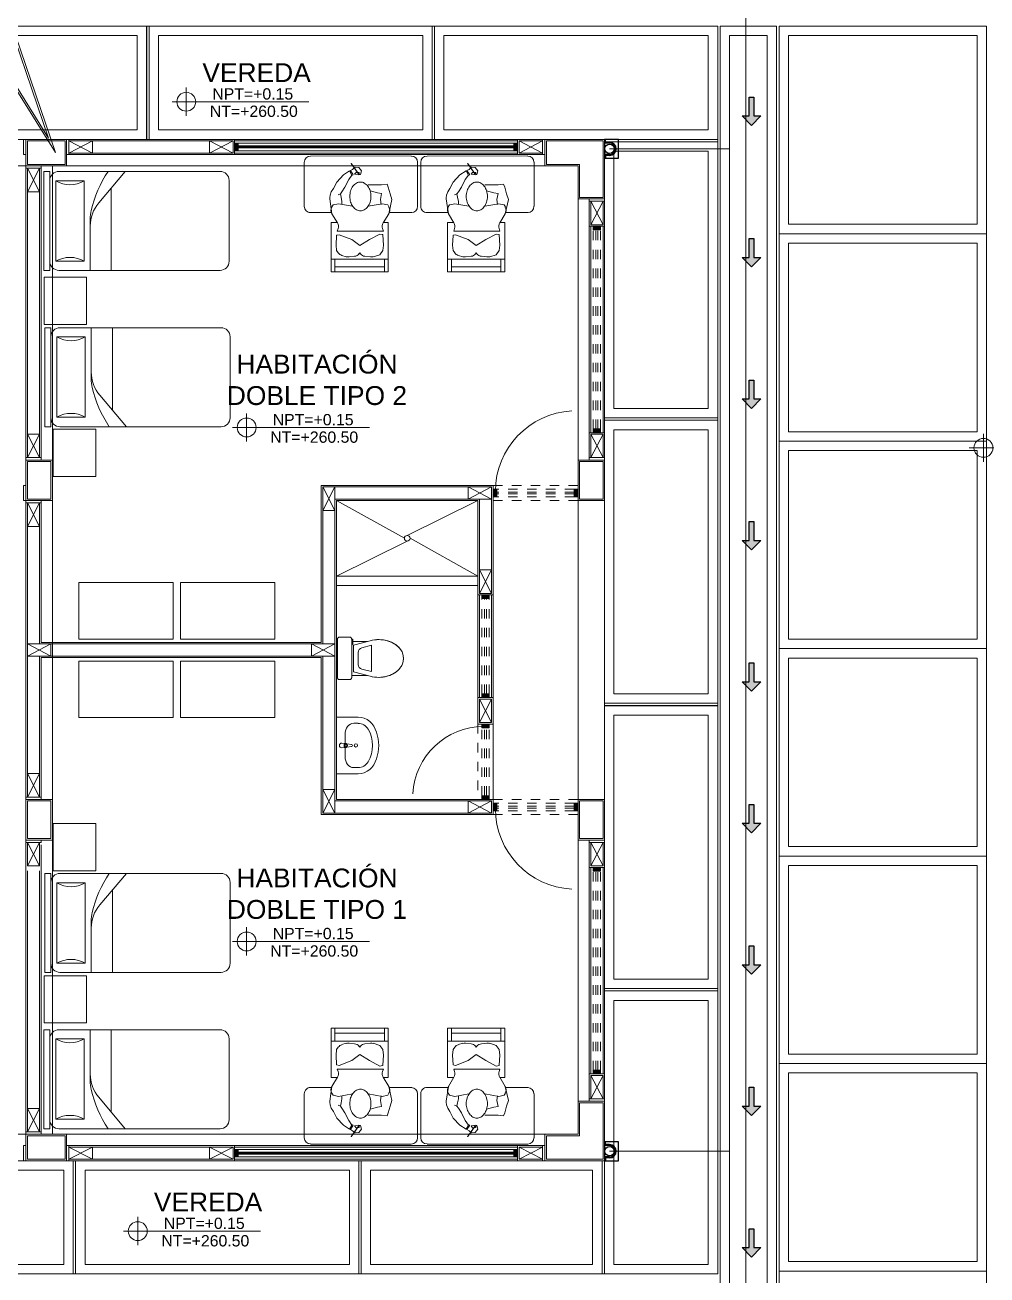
# Model space of a CAD drawing. Header units: metres. Extents: x 349075 to 349285, y 9281902 to 9282050.
# Drawn here: x 349133.65 to 349143.84, y 9282015.78 to 9282029.04 of the extents above; entities that cross this region are included whole.
import ezdxf

# ---------------------------------------------------------------- set-up
doc = ezdxf.new("R2010")
doc.units = ezdxf.units.M
doc.header["$LTSCALE"] = 0.25
doc.linetypes.add('01 nivel$0$HIDDEN2', pattern=[0.1875, 0.125, -0.0625])
doc.linetypes.add('DASHED2', pattern=[0.762, 0.635, -0.127])
for name, color, linetype, lineweight in [('.', 7, 'Continuous', 0), ('0_ CUNETAS', 151, 'Continuous', 5), ('0_VANOS', 30, 'Continuous', 9), ('ARQ-FONDO', 253, 'CONTINUOUS', 9), ('CUNETAS-RED', 5, 'CONTINUOUS', 18)]:
    doc.layers.add(name, color=color, linetype=linetype, lineweight=lineweight)
doc.styles.add('Arial_1', font='arial.ttf', dxfattribs={"height": 0.15})

# ---------------------------------------------------------------- blocks, each defined once
blk = doc.blocks.new('dsfd')
at = {"layer": 'ARQ-FONDO'}
for p, q in [((333298.399, 9094259.416), (333296.766, 9094259.416)), ((333300.842, 9094259.416), (333299.554, 9094259.416)), ((333296.511, 9094259.161), (333296.511, 9094258.428)), ((333301.097, 9094258.428), (333301.097, 9094259.161)), ((333296.766, 9094258.224), (333300.842, 9094258.224)), ((333296.766, 9094258.173), (333300.842, 9094258.173))]:
    blk.add_line(p, q, dxfattribs=at)
for points in [[(333299.554, 9094259.416), (333300.941, 9094263.493), (333298.399, 9094259.416)], [(333300.842, 9094259.365), (333299.478, 9094259.365), (333300.764, 9094263.123), (333298.432, 9094259.365), (333296.766, 9094259.365)]]:
    blk.add_lwpolyline(points, dxfattribs=at)
for points in [[(333296.766, 9094259.365, 0.414214), (333296.562, 9094259.161), (333296.562, 9094258.428, 0.414214), (333296.766, 9094258.224)], [(333300.842, 9094258.224, 0.414214), (333301.046, 9094258.428), (333301.046, 9094259.161, 0.414214), (333300.842, 9094259.365)]]:
    blk.add_lwpolyline(points, format="xyb", dxfattribs=at)
for centre, start, end in [((333296.766, 9094259.161), 90, 180), ((333300.842, 9094259.161), 0, 90), ((333296.766, 9094258.428), 180, 270), ((333300.842, 9094258.428), 270, 0)]:
    blk.add_arc(centre, 0.255, start, end, dxfattribs=at)
blk = doc.blocks.new('*U3845')
at = {"layer": '.', "lineweight": 30}
h = blk.add_hatch(color=1, dxfattribs=at)
h.dxf.hatch_style = 1
h.paths.add_polyline_path([(-0.025, -0.05), (-0.1, -0.05), (0, -0.15), (0.1, -0.05), (0.025, -0.05), (0.025, 0.15), (-0.025, 0.15)])
at = {"layer": '0_ CUNETAS', "color": 1, "lineweight": 30}
blk.add_lwpolyline([(-0.1, -0.05), (-0.025, -0.05), (-0.025, 0.15), (0.025, 0.15), (0.025, -0.05), (0.1, -0.05), (0, -0.15)], close=True, dxfattribs=at)
blk = doc.blocks.new('*U3823')
at = {"layer": '0_ CUNETAS', "color": 0, "linetype": 'ByBlock', "lineweight": -2, "transparency": 16777216}
for p in [(0, 39), (0, 37.5), (0, 36), (0, 34.5), (0, 33), (0, 31.5), (0, 30), (0, 28.5), (0, 27)]:
    blk.add_blockref('*U3845', p, dxfattribs=at)
blk = doc.blocks.new('red drenaje')
at = {"layer": 'CUNETAS-RED', "lineweight": 0}
for p, q in [((-10.025, 111.023), (-10.025, 73.493)), ((-10.025, 111.023), (-9.425, 111.023)), ((-9.425, 111.023), (-9.425, 73.493)), ((-9.925, 110.923), (-9.925, 73.493)), ((-9.925, 110.923), (-9.525, 110.923)), ((-9.525, 110.923), (-9.525, 73.493))]:
    blk.add_line(p, q, dxfattribs=at)
at = {"layer": 'CUNETAS-RED'}
blk.add_line((-9.425, 111.023), (-9.425, 73.893), dxfattribs=at)
at = {"layer": 'CUNETAS-RED', "lineweight": 0, "elevation": 0}
blk.add_lwpolyline([(-9.925, 110.923), (-9.525, 110.923), (-9.525, 73.493), (-9.925, 73.493), (-9.925, 110.923)], dxfattribs=at)
at = {"layer": 'CUNETAS-RED', "lineweight": 0}
blk.add_blockref('*U3823', (-9.692, 71.121, -20.549), dxfattribs=at)
blk = doc.blocks.new('C-4-flat-1-flat-1')
at = {"layer": 'ARQ-FONDO', "lineweight": 0}
for p, q in [((-0.436, -0.063), (-0.436, -0.473)), ((-0.306, -0.043), (-0.416, -0.043)), ((-0.286, -0.088), (-0.286, -0.063)), ((-0.122, -0.088), (-0.286, -0.088)), ((-0.266, -0.127), (-0.09, -0.079)), ((-0.266, -0.268), (-0.266, -0.127)), ((-0.179, -0.155), (-0.077, -0.128)), ((-0.09, -0.079), (-0.122, -0.088)), ((-0.077, -0.408), (-0.077, -0.128)), ((-0.216, -0.268), (-0.216, -0.203)), ((-0.266, -0.268), (-0.266, -0.409)), ((-0.216, -0.268), (-0.216, -0.333)), ((-0.179, -0.381), (-0.077, -0.408)), ((-0.416, -0.493), (-0.306, -0.493)), ((-0.275, -0.418), (-0.286, -0.413)), ((-0.274, -0.454), (-0.286, -0.454)), ((-0.286, -0.473), (-0.274, -0.473)), ((-0.286, -0.473), (-0.274, -0.473)), ((-0.275, -0.454), (-0.275, -0.418)), ((-0.275, -0.448), (-0.122, -0.448)), ((-0.275, -0.448), (-0.122, -0.448)), ((-0.275, -0.454), (-0.275, -0.448)), ((-0.274, -0.454), (-0.275, -0.454)), ((-0.274, -0.473), (-0.274, -0.454)), ((-0.274, -0.473), (-0.274, -0.454)), ((-0.266, -0.409), (-0.09, -0.456)), ((-0.122, -0.448), (-0.09, -0.456))]:
    blk.add_line(p, q, dxfattribs=at)
at = {"layer": 'ARQ-FONDO', "lineweight": 0, "flags": 128}
blk.add_lwpolyline([(-0.416, -0.043), (-0.306, -0.043, -0.016084), (-0.305, -0.043, -0.098696), (-0.298, -0.045, -0.082497), (-0.292, -0.049, -0.052188), (-0.29, -0.052, -0.043988), (-0.288, -0.055, -0.036572), (-0.287, -0.058, -0.034751), (-0.287, -0.061, -0.021821), (-0.286, -0.062, -0.006718), (-0.286, -0.063), (-0.286, -0.473, -0.016083), (-0.286, -0.474, -0.022806), (-0.287, -0.476, -0.021818), (-0.287, -0.478, -0.034754), (-0.288, -0.48, -0.036572), (-0.289, -0.483, -0.043988), (-0.291, -0.486, -0.052186), (-0.294, -0.489, -0.082496), (-0.3, -0.492, -0.082484), (-0.306, -0.493), (-0.416, -0.493, -0.016082), (-0.418, -0.493, -0.098699), (-0.425, -0.491, -0.082496), (-0.43, -0.487, -0.052185), (-0.433, -0.484, -0.043989), (-0.435, -0.481, -0.036572), (-0.436, -0.478, -0.034752), (-0.436, -0.475, -0.021821), (-0.436, -0.473, -0.006719), (-0.436, -0.473), (-0.436, -0.063, -0.016085), (-0.436, -0.062, -0.022804), (-0.436, -0.06, -0.021821), (-0.436, -0.058, -0.034752), (-0.435, -0.056, -0.036572), (-0.434, -0.053, -0.043989), (-0.432, -0.05, -0.052185), (-0.429, -0.047, -0.082499), (-0.423, -0.044, -0.082481), (-0.416, -0.043)], format="xyb", dxfattribs=at)
at = {"layer": 'ARQ-FONDO', "lineweight": 0}
for points in [[(-0.09, -0.456, 0.138325), (0.098, -0.453, 0.067431), (0.17, -0.421, 0.079159), (0.224, -0.373, 0.080244), (0.253, -0.323, 0.196401), (0.251, -0.207, 0.091852), (0.214, -0.151, 0.06635), (0.164, -0.111, 0.067294), (0.091, -0.08, 0.132913), (-0.09, -0.079)], [(-0.09, -0.079, -0.138325), (0.098, -0.082, -0.067431), (0.17, -0.115, -0.079159), (0.224, -0.163, -0.080244), (0.253, -0.212, -0.196401), (0.251, -0.328, -0.091852), (0.214, -0.385, -0.06635), (0.164, -0.424, -0.067294), (0.091, -0.455, -0.132913), (-0.09, -0.456)]]:
    blk.add_lwpolyline(points, format="xyb", dxfattribs=at)
for centre, major_axis, start_param, end_param in [((-0.416, -0.063), (0.02, -0.0013), 1.635126, 3.205922), ((-0.306, -0.063), (0.02, -0.0013), 0.06433, 1.635126), ((-0.166, -0.203), (0.0499, -0.0032), 1.896446, 3.205922), ((-0.166, -0.332), (0.0499, -0.0032), -3.077263, -1.767787), ((-0.416, -0.473), (0.02, -0.0013), -3.077263, -1.506467), ((-0.306, -0.473), (0.02, -0.0013), -1.506467, 0.06433)]:
    blk.add_ellipse(centre, major_axis=major_axis, ratio=1, start_param=start_param, end_param=end_param, dxfattribs=at)
blk = doc.blocks.new('Lavabo 22')
at = {"layer": 'ARQ-FONDO', "linetype": 'Continuous'}
for p, q in [((-0.3, 0), (-0.3, -0.229)), ((0.3, 0), (-0.3, 0)), ((0.3, -0.229), (0.3, 0)), ((0.119, -0.092), (-0.119, -0.092)), ((-0.025, -0.057), (-0.021, -0.099)), ((-0.018, -0.109), (-0.011, -0.162)), ((-0.014, -0.097), (-0.014, -0.082)), ((-0.014, -0.082), (0.014, -0.082)), ((0.011, -0.162), (0.018, -0.109)), ((0.014, -0.082), (0.014, -0.097)), ((0.021, -0.099), (0.025, -0.057)), ((-0.3, -0.229), (-0.297, -0.263)), ((-0.297, -0.263), (-0.289, -0.295)), ((-0.235, -0.183), (-0.235, -0.229)), ((0.235, -0.183), (0.235, -0.229)), ((0.289, -0.295), (0.297, -0.263)), ((0.297, -0.263), (0.3, -0.229)), ((-0.289, -0.295), (-0.274, -0.326)), ((-0.274, -0.326), (-0.256, -0.353)), ((-0.256, -0.353), (-0.232, -0.377)), ((-0.232, -0.377), (-0.205, -0.396)), ((-0.205, -0.396), (-0.14, -0.426)), ((0.14, -0.426), (0.205, -0.396)), ((0.205, -0.396), (0.232, -0.377)), ((0.232, -0.377), (0.256, -0.353)), ((0.256, -0.353), (0.274, -0.326)), ((0.274, -0.326), (0.289, -0.295)), ((-0.14, -0.426), (-0.071, -0.444)), ((-0.071, -0.444), (0, -0.45)), ((0, -0.45), (0.071, -0.444)), ((0.071, -0.444), (0.14, -0.426))]:
    blk.add_line(p, q, dxfattribs=at)
blk.add_circle((0, -0.207), 0.0175, dxfattribs=at)
for centre, radius, start, end in [((0, -0.057), 0.025, 0, 180), ((0, -0.097), 0.0211, 185.1696, 212.771), ((0, -0.097), 0.0211, 212.771, 327.229), ((0, -0.097), 0.0136, 180, 0), ((0, -0.097), 0.0211, 327.229, 354.8304), ((0, -0.16), 0.0112, 187.1389, 352.8611)]:
    blk.add_arc(centre, radius, start, end, dxfattribs=at)
for centre, major_axis, ratio, start_param, end_param in [((-0.119, -0.183), (0.116, 0), 0.783646, 1.570796, 3.141593), ((0.119, -0.183), (0.116, 0), 0.783646, 0, 1.570796), ((-0.119, -0.229), (0, 0.121), 0.956522, 1.570796, 2.644618), ((0.119, -0.229), (0, 0.121), 0.956522, 3.638567, 4.712389), ((0, 0), (0, 0.382), 0.956522, 2.644618, 3.638567)]:
    blk.add_ellipse(centre, major_axis=major_axis, ratio=ratio, start_param=start_param, end_param=end_param, dxfattribs=at)
blk = doc.blocks.new('COLUMNAS BLO DOR 01')
at = {"layer": 'ARQ-FONDO'}
for points, elevation in [([(-5.7, 0), (-6.13, 0), (-6.13, -0.28), (-5.7, -0.28)], -1410.933), ([(-5.715, -0.015), (-6.115, -0.015), (-6.115, -0.265), (-5.715, -0.265)], -1410.933), ([(0, -3.83), (0, -3.4), (-0.28, -3.4), (-0.28, -3.83)], 0), ([(-0.015, -3.815), (-0.015, -3.415), (-0.265, -3.415), (-0.265, -3.815)], 0), ([(0, -7.43), (0, -7), (-0.28, -7), (-0.28, -7.43)], 0), ([(-0.015, -7.415), (-0.015, -7.015), (-0.265, -7.015), (-0.265, -7.415)], 0), ([(-0.63, -10.83), (0, -10.83), (0, -10.2), (-0.28, -10.2), (-0.28, -10.55), (-0.63, -10.55)], 0), ([(-0.615, -10.815), (-0.015, -10.815), (-0.015, -10.215), (-0.265, -10.215), (-0.265, -10.565), (-0.615, -10.565)], 0), ([(-5.7, -10.55), (-6.13, -10.55), (-6.13, -10.83), (-5.7, -10.83)], 0), ([(-5.715, -10.565), (-6.115, -10.565), (-6.115, -10.815), (-5.715, -10.815)], 0)]:
    blk.add_lwpolyline(points, close=True, dxfattribs=dict(at, elevation=elevation))
for points in [[(0, -0.63), (0, 0), (-0.63, 0), (-0.63, -0.28), (-0.28, -0.28), (-0.28, -0.63)], [(-0.015, -0.615), (-0.015, -0.015), (-0.615, -0.015), (-0.615, -0.265), (-0.265, -0.265), (-0.265, -0.615)], [(-5.85, -3.83), (-5.85, -3.4), (-6.13, -3.4), (-6.13, -3.83)], [(-5.865, -3.815), (-5.865, -3.415), (-6.115, -3.415), (-6.115, -3.815)], [(-5.85, -7.43), (-5.85, -7), (-6.13, -7), (-6.13, -7.43)], [(-5.865, -7.415), (-5.865, -7.015), (-6.115, -7.015), (-6.115, -7.415)]]:
    blk.add_lwpolyline(points, close=True, dxfattribs=at)
blk = doc.blocks.new('*U998')
at = {"linetype": 'Continuous', "true_color": 0xbebebe}
for points in [[(3032.131, 1351.189), (3032.131, 1351.269), (3032.171, 1351.269), (3032.171, 1351.189)], [(3034.281, 1351.189), (3034.281, 1351.269), (3034.321, 1351.269), (3034.321, 1351.189)]]:
    blk.add_hatch(color=9, dxfattribs=at).paths.add_polyline_path(points)
at = {"layer": '0_VANOS', "linetype": 'Continuous'}
for p, q in [((3032.131, 1351.269), (3032.171, 1351.269)), ((3032.131, 1351.269), (3032.131, 1351.189)), ((3032.171, 1351.269), (3032.171, 1351.189)), ((3034.281, 1351.189), (3034.281, 1351.269)), ((3034.281, 1351.269), (3034.321, 1351.269)), ((3034.321, 1351.269), (3034.321, 1351.189)), ((3032.171, 1351.189), (3032.131, 1351.189)), ((3034.321, 1351.189), (3034.281, 1351.189))]:
    blk.add_line(p, q, dxfattribs=at)
at = {"layer": '0_VANOS', "linetype": '01 nivel$0$HIDDEN2', "ltscale": 0.5}
for p, q in [((3032.171, 1351.269), (3034.281, 1351.269)), ((3032.171, 1351.239), (3034.281, 1351.239)), ((3032.171, 1351.219), (3034.281, 1351.219)), ((3032.171, 1351.189), (3034.281, 1351.189))]:
    blk.add_line(p, q, dxfattribs=at)
at = {"layer": '0_VANOS', "linetype": '01 nivel$0$HIDDEN2'}
blk.add_line((3034.281, 1351.269), (3034.321, 1351.269), dxfattribs=at)
blk = doc.blocks.new('*U1001')
at = {"linetype": 'Continuous', "lineweight": 0, "true_color": 0xbebebe}
for points in [[(3037.252, 1360.543), (3037.212, 1360.543), (3037.212, 1360.463), (3037.252, 1360.463)], [(3040.212, 1360.543), (3040.172, 1360.543), (3040.172, 1360.463), (3040.212, 1360.463)]]:
    blk.add_hatch(color=9, dxfattribs=at).paths.add_polyline_path(points)
at = {"layer": '0_VANOS', "linetype": 'Continuous'}
for p, q in [((3037.252, 1360.513), (3040.172, 1360.513)), ((3037.252, 1360.503), (3040.172, 1360.503)), ((3037.252, 1360.493), (3040.172, 1360.493))]:
    blk.add_line(p, q, dxfattribs=at)
for points in [[(3037.212, 1360.543), (3037.212, 1360.463), (3037.252, 1360.463), (3037.252, 1360.543)], [(3037.252, 1360.543), (3040.172, 1360.543), (3040.172, 1360.463), (3037.252, 1360.463)], [(3040.172, 1360.543), (3040.172, 1360.463), (3040.212, 1360.463), (3040.212, 1360.543)]]:
    blk.add_lwpolyline(points, close=True, dxfattribs=at)
blk = doc.blocks.new('*U997')
at = {"linetype": 'Continuous', "true_color": 0xbebebe}
for points in [[(3032.131, 1351.189), (3032.131, 1351.269), (3032.171, 1351.269), (3032.171, 1351.189)], [(3033.181, 1351.189), (3033.181, 1351.269), (3033.221, 1351.269), (3033.221, 1351.189)]]:
    blk.add_hatch(color=9, dxfattribs=at).paths.add_polyline_path(points)
at = {"layer": '0_VANOS', "linetype": 'Continuous'}
for p, q in [((3032.131, 1351.269), (3032.171, 1351.269)), ((3032.131, 1351.269), (3032.131, 1351.189)), ((3032.171, 1351.269), (3032.171, 1351.189)), ((3033.181, 1351.189), (3033.181, 1351.269)), ((3033.181, 1351.269), (3033.221, 1351.269)), ((3033.221, 1351.269), (3033.221, 1351.189)), ((3032.171, 1351.189), (3032.131, 1351.189)), ((3033.221, 1351.189), (3033.181, 1351.189))]:
    blk.add_line(p, q, dxfattribs=at)
at = {"layer": '0_VANOS', "linetype": '01 nivel$0$HIDDEN2', "ltscale": 0.5}
for p, q in [((3032.171, 1351.269), (3033.181, 1351.269)), ((3032.171, 1351.239), (3033.181, 1351.239)), ((3032.171, 1351.219), (3033.181, 1351.219)), ((3032.171, 1351.189), (3033.181, 1351.189))]:
    blk.add_line(p, q, dxfattribs=at)
at = {"layer": '0_VANOS', "linetype": '01 nivel$0$HIDDEN2'}
blk.add_line((3033.181, 1351.269), (3033.221, 1351.269), dxfattribs=at)
blk = doc.blocks.new('montante')
at = {"layer": 'ARQ-FONDO', "lineweight": 30}
for p, q in [((0, 0.07), (0.045, 0.07)), ((0, 0.06), (0.055, 0.06)), ((0.045, 0.07), (0.045, 0.095)), ((0, -0.06), (0.055, -0.06)), ((0, -0.07), (0.045, -0.07)), ((0.045, -0.07), (0.045, -0.095))]:
    blk.add_line(p, q, dxfattribs=at)
blk.add_lwpolyline([(-0.095, 0.1), (-0.095, -0.1), (0.055, -0.1), (0.055, 0.1)], close=True, dxfattribs=at)
blk.add_circle((0, 0), 0.05, dxfattribs=at)
for centre, radius, start, end in [((0, 0), 0.07, 90, 270), ((0, 0), 0.06, 90, 270), ((0.05, 0.095), 0.005, 0, 180), ((0.05, -0.095), 0.005, 180, 0)]:
    blk.add_arc(centre, radius, start, end, dxfattribs=at)
blk = doc.blocks.new('CAMA DE PLAZA Y MEDIA')
at = {"layer": 'ARQ-FONDO', "linetype": 'ByBlock', "lineweight": 0}
for p, q in [((-2.464, -0.474), (-2.464, 0.576)), ((-2.4, 0.576), (-2.464, 0.576)), ((-2.4, -0.474), (-2.4, 0.576)), ((-2.304, 0.576), (-0.596, 0.576)), ((-1.972, 0.576), (-1.972, 0.031)), ((-1.748, 0.576), (-1.748, -0.298)), ((-2.036, 0.48), (-2.336, 0.48)), ((-2.336, -0.374), (-2.336, 0.48)), ((-2.036, -0.374), (-2.036, 0.48)), ((-0.5, 0.48), (-0.5, -0.378)), ((-1.6, -0.474), (-1.882, -0.14)), ((-2.336, -0.374), (-2.036, -0.374)), ((-2.4, -0.474), (-2.464, -0.474)), ((-0.596, -0.474), (-2.304, -0.474))]:
    blk.add_line(p, q, dxfattribs=at)
for centre, radius, start, end in [((-2.304, 0.48), 0.096, 90, 180), ((-0.596, 0.48), 0.096, 0, 90), ((-2.186, 0.73), 0.292, 239.0362, 300.9638), ((-1.588, 0.107), 0.384, 180, 220.1059), ((-1.588, 0.031), 0.384, 180, 193.3928), ((-0.695, 0.244), 1.302, 193.3928, 213.4501), ((-2.304, -0.378), 0.096, 180, 270), ((-2.186, -0.624), 0.292, 59.0362, 120.9638), ((-0.596, -0.378), 0.096, 270, 0)]:
    blk.add_arc(centre, radius, start, end, dxfattribs=at)
blk = doc.blocks.new('escritorio dormitorios')
at = {"layer": 'ARQ-FONDO', "linetype": 'ByBlock', "lineweight": 0}
for p, q in [((-0.672, 0.428, -11.931), (0.395, 0.429, -80.123)), ((-0.738, -0.105, -80.123), (-0.738, 0.361, -80.123)), ((0.462, 0.362, -148.314), (0.462, -0.104, -148.314)), ((0.401, -0.17, -167.513), (0.163, -0.17, -167.513))]:
    blk.add_line(p, q, dxfattribs=at)
at = {"layer": 'ARQ-FONDO', "lineweight": 0}
for p, q in [((-0.323, 0.229), (-0.258, 0.272)), ((-0.258, 0.272), (-0.234, 0.227)), ((-0.254, 0.263), (-0.249, 0.275)), ((-0.249, 0.275), (-0.219, 0.229)), ((-0.43, 0.084), (-0.395, 0.153)), ((-0.395, 0.153), (-0.323, 0.229)), ((-0.267, 0.178), (-0.307, 0.097)), ((-0.234, 0.227), (-0.267, 0.178)), ((-0.219, 0.229), (-0.236, 0.221)), ((-0.356, 0.026), (-0.381, 0.016)), ((-0.34, 0.048), (-0.356, 0.026)), ((-0.307, 0.097), (-0.34, 0.048)), ((-0.445, -0.183), (-0.469, -0.027)), ((-0.447, -0.112), (-0.434, -0.09)), ((-0.434, -0.09), (-0.376, -0.077)), ((-0.376, -0.077), (-0.228, -0.103)), ((0.088, -0.077), (-0.061, -0.103)), ((0.146, -0.09), (0.088, -0.077)), ((0.158, -0.112), (0.146, -0.09)), ((-0.387, -0.281), (-0.445, -0.183)), ((0.098, -0.281), (0.157, -0.183)), ((-0.454, -0.277), (-0.454, -0.799)), ((-0.389, -0.277), (-0.454, -0.277)), ((-0.389, -0.367), (-0.38, -0.34)), ((0.101, -0.367), (-0.389, -0.367)), ((-0.389, -0.367), (0.101, -0.367)), ((0.101, -0.367), (0.092, -0.34)), ((0.152, -0.277), (0.101, -0.277)), ((0.152, -0.799), (0.152, -0.277)), ((-0.396, -0.413), (-0.402, -0.515)), ((-0.402, -0.515), (-0.396, -0.573)), ((-0.394, -0.411), (-0.37, -0.406)), ((-0.37, -0.406), (-0.235, -0.457)), ((-0.235, -0.457), (-0.151, -0.522)), ((-0.151, -0.522), (-0.048, -0.457)), ((-0.048, -0.457), (0.062, -0.399)), ((0.062, -0.399), (0.092, -0.405)), ((0.094, -0.408), (0.101, -0.515)), ((0.101, -0.515), (0.094, -0.573)), ((-0.396, -0.573), (-0.378, -0.599)), ((-0.34, -0.626), (-0.294, -0.64)), ((-0.265, -0.642), (-0.205, -0.635)), ((-0.159, -0.609), (-0.151, -0.599)), ((-0.143, -0.609), (-0.151, -0.599)), ((-0.037, -0.642), (-0.096, -0.635)), ((0.062, -0.618), (-0.007, -0.64)), ((0.094, -0.573), (0.062, -0.618)), ((-0.454, -0.664), (0.152, -0.664)), ((-0.414, -0.664), (-0.414, -0.799)), ((-0.414, -0.747), (0.111, -0.747)), ((0.111, -0.664), (0.111, -0.799)), ((-0.454, -0.799), (0.152, -0.799))]:
    blk.add_line(p, q, dxfattribs=at)
at = {"layer": 'ARQ-FONDO', "lineweight": 0, "const_width": 0.014}
blk.add_lwpolyline([(-0.157, 0.23), (-0.243, 0.352)], dxfattribs=at)
at = {"layer": 'ARQ-FONDO', "lineweight": 0}
for points in [[(-0.249, 0.275), (-0.227, 0.287), (-0.201, 0.31), (-0.16, 0.306), (-0.133, 0.27), (-0.143, 0.233), (-0.156, 0.233), (-0.156, 0.254), (-0.189, 0.255), (-0.205, 0.236), (-0.162, 0.228)], [(-0.43, 0.084), (-0.453, 0.049), (-0.464, 0.013), (-0.469, -0.015), (-0.469, -0.03)], [(-0.356, 0.026), (-0.348, -0.008), (-0.339, -0.052), (-0.339, -0.083)], [(0.157, -0.183), (0.191, -0.032), (0.171, 0.026), (0.152, 0.097), (0.139, 0.129), (0.081, 0.122), (0.023, 0.122), (-0.061, 0.122)], [(-0.041, 0.058), (0.036, 0.039), (0.081, 0.032), (0.068, -0.032), (0.075, -0.084)]]:
    blk.add_lwpolyline(points, dxfattribs=at)
blk.add_lwpolyline([(-0.256, 0, 0.07405), (-0.247, -0.06, 0.084801), (-0.223, -0.108, 0.106336), (-0.185, -0.142, 0.128955), (-0.144, -0.153, 0.128955), (-0.103, -0.142, 0.106336), (-0.065, -0.108, 0.084801), (-0.041, -0.06, 0.07405), (-0.032, 0, 0.07405), (-0.041, 0.06, 0.084801), (-0.065, 0.108, 0.106336), (-0.103, 0.142, 0.128955), (-0.144, 0.153, 0.128955), (-0.185, 0.142, 0.106336), (-0.223, 0.108, 0.084801), (-0.247, 0.06, 0.07405)], format="xyb", close=True, dxfattribs=at)
at = {"layer": 'ARQ-FONDO', "linetype": 'ByBlock', "lineweight": 0, "elevation": -80.123}
blk.add_lwpolyline([(-0.451, -0.171), (-0.672, -0.171, -0.414214), (-0.738, -0.105)], format="xyb", dxfattribs=at)
at = {"layer": 'ARQ-FONDO', "linetype": 'ByBlock', "lineweight": 0}
for centre, start, end in [((-0.672, 0.361, -11.931), 90, 180), ((0.395, 0.362, -80.123), 360, 90), ((0.395, -0.104, -148.314), 270, 0)]:
    blk.add_arc(centre, 0.0665, start, end, dxfattribs=at)
at = {"layer": 'ARQ-FONDO', "lineweight": 0}
for centre, radius, start, end in [((-0.384, -0.147), 0.0714, 150.9331, 210.9765), ((0.095, -0.147), 0.0714, 329.0235, 29.0669), ((-0.448, -0.318), 0.0714, 341.5564, 30.9765), ((0.159, -0.318), 0.0714, 149.0235, 198.4436), ((-0.393, -0.413), 0.0028, 101.3044, 176.6318), ((0.091, -0.408), 0.0028, 3.3682, 78.6956), ((0.091, -0.408), 0.0028, 3.3682, 78.6956), ((-0.32, -0.557), 0.0714, 215.5514, 252.9054), ((-0.273, -0.571), 0.0714, 252.9054, 277.1215), ((-0.214, -0.564), 0.0714, 277.1215, 321.3261), ((-0.087, -0.564), 0.0714, 218.6739, 262.8785), ((-0.028, -0.571), 0.0714, 262.8785, 287.0946)]:
    blk.add_arc(centre, radius, start, end, dxfattribs=at)
blk = doc.blocks.new('*U1569')
blk.add_arc((0.022, 0.048), 0.853, 0.1579, 87.0814)
blk = doc.blocks.new('*U995')
at = {"lineweight": 0}
blk.add_arc((0.022, 0.048), 0.753, 0.1579, 87.0814, dxfattribs=at)
blk = doc.blocks.new('*U1074')
at = {"linetype": 'Continuous', "true_color": 0xbebebe}
for points in [[(3032.131, 1351.189), (3032.131, 1351.269), (3032.171, 1351.269), (3032.171, 1351.189)], [(3032.991, 1351.189), (3032.991, 1351.269), (3033.031, 1351.269), (3033.031, 1351.189)]]:
    blk.add_hatch(color=9, dxfattribs=at).paths.add_polyline_path(points)
at = {"layer": '0_VANOS', "linetype": 'Continuous'}
for p, q in [((3032.131, 1351.269), (3032.171, 1351.269)), ((3032.131, 1351.269), (3032.131, 1351.189)), ((3032.171, 1351.269), (3032.171, 1351.189)), ((3032.991, 1351.189), (3032.991, 1351.269)), ((3032.991, 1351.269), (3033.031, 1351.269)), ((3033.031, 1351.269), (3033.031, 1351.189)), ((3032.171, 1351.189), (3032.131, 1351.189)), ((3033.031, 1351.189), (3032.991, 1351.189))]:
    blk.add_line(p, q, dxfattribs=at)
at = {"layer": '0_VANOS', "linetype": '01 nivel$0$HIDDEN2', "ltscale": 0.5}
for p, q in [((3032.171, 1351.269), (3032.991, 1351.269)), ((3032.171, 1351.239), (3032.991, 1351.239)), ((3032.171, 1351.219), (3032.991, 1351.219)), ((3032.171, 1351.189), (3032.991, 1351.189))]:
    blk.add_line(p, q, dxfattribs=at)
at = {"layer": '0_VANOS', "linetype": '01 nivel$0$HIDDEN2'}
blk.add_line((3032.991, 1351.269), (3033.031, 1351.269), dxfattribs=at)
blk = doc.blocks.new('*U999')
at = {"linetype": 'Continuous', "true_color": 0xbebebe}
for points in [[(3032.131, 1351.189), (3032.131, 1351.269), (3032.171, 1351.269), (3032.171, 1351.189)], [(3032.891, 1351.189), (3032.891, 1351.269), (3032.931, 1351.269), (3032.931, 1351.189)]]:
    blk.add_hatch(color=9, dxfattribs=at).paths.add_polyline_path(points)
at = {"layer": '0_VANOS', "linetype": 'Continuous'}
for p, q in [((3032.131, 1351.269), (3032.171, 1351.269)), ((3032.131, 1351.269), (3032.131, 1351.189)), ((3032.171, 1351.269), (3032.171, 1351.189)), ((3032.891, 1351.189), (3032.891, 1351.269)), ((3032.891, 1351.269), (3032.931, 1351.269)), ((3032.931, 1351.269), (3032.931, 1351.189)), ((3032.171, 1351.189), (3032.131, 1351.189)), ((3032.931, 1351.189), (3032.891, 1351.189))]:
    blk.add_line(p, q, dxfattribs=at)
at = {"layer": '0_VANOS', "linetype": '01 nivel$0$HIDDEN2', "ltscale": 0.5}
for p, q in [((3032.171, 1351.269), (3032.891, 1351.269)), ((3032.171, 1351.239), (3032.891, 1351.239)), ((3032.171, 1351.219), (3032.891, 1351.219)), ((3032.171, 1351.189), (3032.891, 1351.189))]:
    blk.add_line(p, q, dxfattribs=at)
at = {"layer": '0_VANOS', "linetype": '01 nivel$0$HIDDEN2'}
blk.add_line((3032.891, 1351.269), (3032.931, 1351.269), dxfattribs=at)
blk = doc.blocks.new('Cotas de elevación - M_Cota de elevación - Destino rellenado-517392-Nivel 1')
at = {"layer": 'ARQ-FONDO'}
for p, q in [((0, -0.0015), (0, 0.0015)), ((-0.0015, 0), (0.013, 0))]:
    blk.add_line(p, q, dxfattribs=at)
blk.add_circle((0, 0), 0.001, dxfattribs=at)
blk = doc.blocks.new('BLOQUE EDF 08 PG')
at = {"layer": 'ARQ-FONDO'}
for p, q in [((-3.92, 0, 0), (-5.675, 0, 0)), ((-5.675, -0.16, 0), (-5.675, 0, 0)), ((-0.92, 0, 0), (-3.92, 0, 0)), ((-3.92, -0.16, 0), (-3.92, 0, 0)), ((-5.425, -0.015, -1410.933), (-5.675, -0.145, -1410.933)), ((-5.675, -0.015, -1410.933), (-5.425, -0.145, -1410.933)), ((-4.185, -0.015, 0), (-5.425, -0.015, 0)), ((-4.185, -0.015, -1410.933), (-3.935, -0.145, -1410.933)), ((-3.935, -0.015, -1410.933), (-4.185, -0.145, -1410.933)), ((-0.92, -0.015, 684.918), (-3.92, -0.015, 684.918)), ((-0.905, -0.015, -1410.933), (-0.655, -0.145, -1410.933)), ((-0.655, -0.015, -1410.933), (-0.905, -0.145, -1410.933)), ((-3.92, -0.16, 0), (-5.675, -0.16, 0)), ((-4.185, -0.145, 0), (-5.425, -0.145, -1410.933)), ((-0.92, -0.145, 684.918), (-3.92, -0.145, 684.918)), ((-0.92, -0.16, 0), (-3.92, -0.16, 0)), ((-6.13, -0.305, 0), (-6.13, -3.375)), ((-6.13, -0.305, 0), (-5.97, -0.305, 0)), ((-6.115, -0.555, -1410.933), (-5.985, -0.305, -1410.933)), ((-6.115, -0.305, -1410.933), (-5.985, -0.555, -1410.933)), ((-5.97, -0.305, 0), (-5.97, -3.375)), ((-6.115, -0.555, 684.918), (-6.115, -3.125)), ((-5.985, -0.555, 684.918), (-5.985, -3.125)), ((-0.145, -0.905), (-0.015, -0.655)), ((-0.145, -0.655), (-0.015, -0.905)), ((-0.16, -0.92, 0), (-0.16, -3.2, 0)), ((-0.145, -0.92, 684.918), (-0.145, -3.11, 684.918)), ((-0.015, -0.92, 684.918), (-0.015, -3.11, 684.918)), ((0, -0.92, 0), (0, -3.11, 0)), ((-6.115, -3.125), (-5.985, -3.375)), ((-6.115, -3.375), (-5.985, -3.125)), ((-0.145, -3.125), (-0.015, -3.375)), ((-0.145, -3.375), (-0.015, -3.125)), ((-6.13, -3.375), (-5.97, -3.375)), ((-1.18, -3.67, 0), (-3, -3.67, 0)), ((-3, -3.67, 0), (-3, -5.335, 0)), ((-1.195, -3.685, 684.918), (-2.985, -3.685, 684.918)), ((-2.985, -3.685, 684.918), (-2.985, -5.35, 684.918)), ((-2.985, -3.935, 684.918), (-2.855, -3.685, 684.918)), ((-2.985, -3.685, 684.918), (-2.855, -3.935, 684.918)), ((-1.195, -3.685, 684.918), (-1.445, -3.815, 684.918)), ((-1.445, -3.685, 684.918), (-1.195, -3.815, 684.918)), ((-1.195, -3.685, 684.918), (-1.195, -4.565, 684.918)), ((-1.18, -3.83, 0), (-1.18, -3.67, 0)), ((-6.13, -3.83, 0), (-6.13, -7, 0)), ((-1.325, -3.815, 684.918), (-2.855, -3.815, 684.918)), ((-2.855, -3.815, 684.918), (-2.855, -7.015, 684.918)), ((-1.34, -3.83, 0), (-2.84, -3.83, 0)), ((-2.84, -3.83, 0), (-2.84, -7, 0)), ((-1.34, -3.83, 0), (-1.34, -5.92, 0)), ((-1.325, -3.815, 684.918), (-1.325, -4.565, 684.918)), ((-1.18, -3.83, 0), (-1.18, -5.92, 0)), ((-6.13, -3.855, 0), (-6.13, -7, 0)), ((-6.13, -3.855, 0), (-5.97, -3.855, 0)), ((-6.115, -4.105), (-5.985, -3.855)), ((-6.115, -3.855), (-5.985, -4.105)), ((-5.97, -3.855, 0), (-5.97, -5.335, 0)), ((-6.115, -4.105), (-6.115, -6.725)), ((-5.985, -4.105), (-5.985, -5.35, 684.918)), ((-1.34, -4.63, 684.918), (-2.84, -4.63, 684.918)), ((-1.325, -4.565, -684.918), (-1.195, -4.815, -684.918)), ((-1.325, -4.815, -684.918), (-1.195, -4.565, -684.918)), ((-1.34, -4.73, 684.918), (-2.84, -4.73, 684.918)), ((-1.18, -4.83, 0), (-1.34, -4.83, 0)), ((-1.325, -4.83, 684.918), (-1.325, -5.92, 684.918)), ((-1.195, -4.83, 684.918), (-1.195, -5.92, 684.918)), ((-6.115, -5.35, 684.918), (-5.865, -5.48, 684.918)), ((-5.865, -5.35, 684.918), (-6.115, -5.48, 684.918)), ((-3, -5.335, 0), (-5.97, -5.335, 0)), ((-3.105, -5.35, 684.918), (-5.865, -5.35, 684.918)), ((-3.105, -5.35, 684.918), (-2.855, -5.48, 684.918)), ((-2.855, -5.35, 684.918), (-3.105, -5.48, 684.918)), ((-2.985, -5.35, 684.918), (-2.985, -5.35, 684.918)), ((-5.985, -5.48, 684.918), (-5.985, -6.725)), ((-5.97, -5.495, 0), (-5.97, -6.85, 0)), ((-5.97, -5.495, 0), (-5.97, -7, 0)), ((-3, -5.495, 0), (-5.97, -5.495, 0)), ((-3.105, -5.48, 684.918), (-5.865, -5.48, 684.918)), ((-3, -5.495, 0), (-3, -7.16, 0)), ((-2.985, -5.48, 684.918), (-2.985, -7.145, 684.918)), ((-1.325, -5.935), (-1.195, -6.185)), ((-1.325, -6.185), (-1.195, -5.935)), ((-1.18, -7, 0), (-1.18, -6.2)), ((-6.115, -6.725), (-5.985, -6.975)), ((-6.115, -6.975), (-5.985, -6.725)), ((-2.985, -7.145, 684.918), (-2.855, -6.895, 684.918)), ((-2.985, -6.895, 684.918), (-2.855, -7.145, 684.918)), ((-1.445, -7.015, 684.918), (-2.855, -7.015, 684.918)), ((-1.18, -7, 0), (-2.84, -7, 0)), ((-1.195, -7.015), (-1.445, -7.145)), ((-1.445, -7.015), (-1.195, -7.145)), ((-1.18, -7, 0), (-1.18, -7.16, 0)), ((-1.445, -7.145, 684.918), (-2.985, -7.145, 684.918)), ((-1.18, -7.16, 0), (-3, -7.16, 0)), ((-6.13, -7.33, 0), (-6.13, -10.55, 0)), ((-6.115, -7.705), (-5.985, -7.455)), ((-6.115, -7.455), (-5.985, -7.705)), ((-5.97, -7.48, 0), (-5.97, -10.55, 0)), ((-0.145, -7.705), (-0.015, -7.455)), ((-0.145, -7.455), (-0.015, -7.705)), ((-6.115, -7.755, 684.918), (-6.115, -10.275, 684.918)), ((-5.985, -7.755, 684.918), (-5.985, -10.275, 684.918)), ((-0.16, -7.72, 0), (-0.16, -10.1, 0)), ((-0.145, -7.72, 684.918), (-0.145, -9.91, 684.918)), ((-0.015, -7.72, 684.918), (-0.015, -9.91, 684.918)), ((0, -7.72, 0), (0, -10.1, 0)), ((-0.145, -9.925, 684.918), (-0.145, -9.925, 684.918)), ((-0.145, -9.925, 0), (-0.015, -10.175, 0)), ((-0.145, -10.175, 0), (-0.015, -9.925, 0)), ((-0.015, -9.925, 684.918), (-0.015, -9.925, 684.918)), ((-6.115, -10.275, -0.017), (-5.985, -10.525, -0.017)), ((-6.115, -10.525, -0.017), (-5.985, -10.275, -0.017)), ((-3.92, -10.67, 0), (-5.675, -10.67, 0)), ((-5.425, -10.685), (-5.675, -10.815)), ((-5.675, -10.685), (-5.425, -10.815)), ((-4.185, -10.685, 0), (-5.425, -10.685)), ((-4.185, -10.685, 0), (-3.935, -10.815, 0)), ((-3.935, -10.685, 0), (-4.185, -10.815, 0)), ((-0.92, -10.67, 0), (-3.92, -10.67, 0)), ((-3.92, -10.83, 0), (-3.92, -10.67, 0)), ((-0.92, -10.685, 684.918), (-3.92, -10.685, 684.918)), ((-0.905, -10.685, 0), (-0.655, -10.815, 0)), ((-0.655, -10.685, 0), (-0.905, -10.815, 0)), ((-4.02, -10.83, 0), (-5.675, -10.83, 0)), ((-4.035, -10.815, 684.918), (-5.425, -10.815)), ((-0.92, -10.815, 684.918), (-3.92, -10.815, 684.918)), ((-0.92, -10.83, 0), (-3.92, -10.83, 0))]:
    blk.add_line(p, q, dxfattribs=at)
at = {"layer": 'ARQ-FONDO', "lineweight": 0}
for p, q in [((-2.84, -3.83, 0), (-2.12, -4.23, 0)), ((-1.34, -3.83, 0), (-2.09, -4.2, 0)), ((-2.06, -4.23, 0), (-1.34, -4.63, 0)), ((-2.09, -4.26, 0), (-2.84, -4.63, 0))]:
    blk.add_line(p, q, dxfattribs=at)
at = {"layer": 'ARQ-FONDO', "ltscale": 0.7}
for points, elevation in [([(-19.23, 1.5), (1.5, 1.5), (1.5, -12.33), (-19.23, -12.33)], 0), ([(-0.63, -0.28), (-0.63, 0), (-17.1, 0), (-17.1, -0.28)], 0), ([(-5.85, -0.28), (-6.13, -0.28), (-6.13, -10.55), (-5.85, -10.55)], 684.918), ([(-0.63, -10.83), (-0.63, -10.55), (-17.1, -10.55), (-17.1, -10.83)], 0)]:
    blk.add_lwpolyline(points, close=True, dxfattribs=dict(at, elevation=elevation))
at = {"layer": 'ARQ-FONDO'}
for points, elevation in [([(-5.7, 0), (-5.675, 0), (-5.675, -0.16), (-5.7, -0.16)], -1410.933), ([(-0.655, 0), (-0.92, 0), (-0.92, -0.16), (-0.655, -0.16)], -1410.933), ([(-0.63, 0), (-0.655, 0), (-0.655, -0.16), (-0.63, -0.16)], -1410.933), ([(-6.13, 0), (-6.155, 0), (-6.155, -0.16), (-6.13, -0.16)], -1410.933), ([(-5.675, -0.015), (-5.425, -0.015), (-5.425, -0.145), (-5.675, -0.145)], -1410.933), ([(-3.935, -0.015), (-4.185, -0.015), (-4.185, -0.145), (-3.935, -0.145)], -1410.933), ([(-0.655, -0.015), (-0.905, -0.015), (-0.905, -0.145), (-0.655, -0.145)], -1410.933), ([(-6.13, -0.28), (-6.13, -0.305), (-5.97, -0.305), (-5.97, -0.28)], -1410.933), ([(-6.115, -0.305), (-6.115, -0.555), (-5.985, -0.555), (-5.985, -0.305)], -1410.933), ([(-0.16, -3.375), (-0.16, -3.11), (0, -3.11), (0, -3.375)], 0), ([(-0.145, -3.375), (-0.145, -3.125), (-0.015, -3.125), (-0.015, -3.375)], 0), ([(-0.16, -3.4), (-0.16, -3.375), (0, -3.375), (0, -3.4)], 0), ([(-2.985, -3.685), (-2.985, -3.935), (-2.855, -3.935), (-2.855, -3.685)], 684.918), ([(-1.445, -3.685), (-1.195, -3.685), (-1.195, -3.815), (-1.445, -3.815)], 684.918), ([(-1.325, -4.815), (-1.325, -4.565), (-1.195, -4.565), (-1.195, -4.815)], -684.918), ([(-5.865, -5.35), (-6.115, -5.35), (-6.115, -5.48), (-5.865, -5.48)], 684.918), ([(-2.855, -5.35), (-3.105, -5.35), (-3.105, -5.48), (-2.855, -5.48)], 684.918), ([(-1.34, -6.2), (-1.34, -5.92), (-1.18, -5.92), (-1.18, -6.2)], 0), ([(-1.325, -6.185), (-1.325, -5.935), (-1.195, -5.935), (-1.195, -6.185)], 0), ([(-2.985, -6.895), (-2.985, -7.145), (-2.855, -7.145), (-2.855, -6.895)], 684.918), ([(-1.445, -7.015), (-1.195, -7.015), (-1.195, -7.145), (-1.445, -7.145)], 0), ([(-0.16, -7.43), (-0.16, -7.455), (0, -7.455), (0, -7.43)], 0), ([(-0.16, -7.455), (-0.16, -7.72), (0, -7.72), (0, -7.455)], 0), ([(-0.145, -7.455), (-0.145, -7.705), (-0.015, -7.705), (-0.015, -7.455)], 0), ([(-0.16, -10.175), (-0.16, -9.91), (0, -9.91), (0, -10.175)], 0), ([(-0.145, -10.175), (-0.145, -9.925), (-0.015, -9.925), (-0.015, -10.175)], 0), ([(-0.16, -10.2), (-0.16, -10.175), (0, -10.175), (0, -10.2)], 0), ([(-6.115, -10.525), (-6.115, -10.275), (-5.985, -10.275), (-5.985, -10.525)], -0.017), ([(-6.13, -10.55), (-6.13, -10.525), (-5.97, -10.525), (-5.97, -10.55)], -0.017), ([(-6.13, -10.67), (-6.155, -10.67), (-6.155, -10.83), (-6.13, -10.83)], -1410.933), ([(-5.7, -10.67), (-5.675, -10.67), (-5.675, -10.83), (-5.7, -10.83)], 0), ([(-5.675, -10.685), (-5.425, -10.685), (-5.425, -10.815), (-5.675, -10.815)], 0), ([(-3.935, -10.685), (-4.185, -10.685), (-4.185, -10.815), (-3.935, -10.815)], 0), ([(-0.655, -10.67), (-0.92, -10.67), (-0.92, -10.83), (-0.655, -10.83)], 0), ([(-0.655, -10.685), (-0.905, -10.685), (-0.905, -10.815), (-0.655, -10.815)], 0), ([(-0.63, -10.67), (-0.655, -10.67), (-0.655, -10.83), (-0.63, -10.83)], 0)]:
    blk.add_lwpolyline(points, close=True, dxfattribs=dict(at, elevation=elevation))
at = {"layer": 'ARQ-FONDO', "ltscale": 0.7}
blk.add_lwpolyline([(0, -0.63), (-0.28, -0.63), (-0.28, -10.2), (0, -10.2)], close=True, dxfattribs=at)
at = {"layer": 'ARQ-FONDO'}
for points in [[(-0.16, -0.63), (-0.16, -0.655), (0, -0.655), (0, -0.63)], [(-0.16, -0.655), (-0.16, -0.92), (0, -0.92), (0, -0.655)], [(-0.145, -0.655), (-0.145, -0.905), (-0.015, -0.905), (-0.015, -0.655)], [(-6.115, -3.375), (-6.115, -3.125), (-5.985, -3.125), (-5.985, -3.375)], [(-6.13, -3.4), (-6.13, -3.375), (-5.97, -3.375), (-5.97, -3.4)], [(-6.13, -3.67), (-6.155, -3.67), (-6.155, -3.83), (-6.13, -3.83)], [(-6.13, -3.83), (-6.13, -3.855), (-5.97, -3.855), (-5.97, -3.83)], [(-6.115, -3.855), (-6.115, -4.105), (-5.985, -4.105), (-5.985, -3.855)], [(-6.115, -6.975), (-6.115, -6.725), (-5.985, -6.725), (-5.985, -6.975)], [(-6.13, -7), (-6.13, -6.975), (-5.97, -6.975), (-5.97, -7)], [(-6.13, -7.43), (-6.13, -7.455), (-5.97, -7.455), (-5.97, -7.43)], [(-6.115, -7.455), (-6.115, -7.705), (-5.985, -7.705), (-5.985, -7.455)]]:
    blk.add_lwpolyline(points, close=True, dxfattribs=at)
at = {"layer": 'ARQ-FONDO', "lineweight": 0}
for points, elevation in [([(-5.938, -1.461), (-5.487, -1.461), (-5.487, -1.962), (-5.938, -1.962)], -1390.384), ([(-5.841, -3.575), (-5.39, -3.575), (-5.39, -3.074), (-5.841, -3.074)], -2075.302), ([(-4.57, -5.298), (-5.57, -5.298), (-5.57, -4.698), (-4.57, -4.698)], -705.466), ([(-3.491, -5.298), (-4.491, -5.298), (-4.491, -4.698), (-3.491, -4.698)], -705.466), ([(-4.57, -5.532), (-5.57, -5.532), (-5.57, -6.132), (-4.57, -6.132)], -705.466), ([(-3.491, -5.532), (-4.491, -5.532), (-4.491, -6.132), (-3.491, -6.132)], -705.466), ([(-5.841, -7.255), (-5.39, -7.255), (-5.39, -7.756), (-5.841, -7.756)], -2075.302), ([(-5.938, -9.369), (-5.487, -9.369), (-5.487, -8.868), (-5.938, -8.868)], -1390.384)]:
    blk.add_lwpolyline(points, close=True, dxfattribs=dict(at, elevation=elevation))
at = {"layer": 'ARQ-FONDO', "linetype": 'DASHED2', "ltscale": 0.3}
for points, elevation in [([(-0.28, -3.67), (-1.18, -3.67), (-1.18, -3.83), (-0.28, -3.83)], 0), ([(-1.18, -7), (-1.18, -6.2), (-1.34, -6.2), (-1.34, -7)], 684.918), ([(-0.28, -7), (-1.18, -7), (-1.18, -7.16), (-0.28, -7.16)], 0)]:
    blk.add_lwpolyline(points, close=True, dxfattribs=dict(at, elevation=elevation))
at = {"layer": 'ARQ-FONDO', "lineweight": 0}
blk.add_circle((-2.09, -4.23), 0.03, dxfattribs=at)
at = {"layer": 'ARQ-FONDO'}
blk.add_blockref('COLUMNAS BLO DOR 01', (0, 0), dxfattribs=at)
at = {"layer": 'ARQ-FONDO', "lineweight": 0}
for name, p, rotation in [('montante', (0.055, -0.1), 180), ('Lavabo 22', (-2.84, -6.427, 0), 89.99929605922883), ('montante', (0.055, -10.73, 0), 180)]:
    blk.add_blockref(name, p, dxfattribs=dict(at, rotation=rotation))
at = {"layer": 'ARQ-FONDO', "xscale": -1}
for name, p in [('*U1001', (3036.292, -1360.583, -1410.933)), ('*U1569', (-0.28, -3.78)), ('*U1074', (3031.851, -1358.309, -684.918)), ('*U1001', (3036.292, -1371.253, 0))]:
    blk.add_blockref(name, p, dxfattribs=at)
at = {"layer": 'ARQ-FONDO', "lineweight": 0}
for name, p in [('escritorio dormitorios', (-2.442, -0.605, 701.901)), ('escritorio dormitorios', (-1.208, -0.605, 701.901)), ('CAMA DE PLAZA Y MEDIA', (-3.466, -2.573, -1390.384)), ('CAMA DE PLAZA Y MEDIA', (-3.477, -10.017, -1390.384))]:
    blk.add_blockref(name, p, dxfattribs=at)
at = {"layer": 'ARQ-FONDO', "lineweight": 0, "xscale": -1, "rotation": 180}
for name, p in [('CAMA DE PLAZA Y MEDIA', (-3.477, -0.813, -1390.384)), ('CAMA DE PLAZA Y MEDIA', (-3.466, -8.257, -1390.384)), ('escritorio dormitorios', (-2.442, -10.225, 701.901)), ('escritorio dormitorios', (-1.208, -10.225, 701.901))]:
    blk.add_blockref(name, p, dxfattribs=at)
at = {"layer": 'ARQ-FONDO', "xscale": -1}
for name, p, rotation in [('*U998', (-1351.309, -3035.241), 270), ('C-4-flat-1-flat-1', (-2.392, -5.772, 0), 180), ('*U999', (-1352.489, -3039.131, -684.918), 270), ('*U998', (-1351.309, -3042.041, 0), 270)]:
    blk.add_blockref(name, p, dxfattribs=dict(at, rotation=rotation))
at = {"layer": 'ARQ-FONDO', "xscale": 99.99999999999991, "yscale": 99.99999999999991, "zscale": 99.99999999999991}
for p in [(-3.791, -3.055, 684.918), (-3.791, -8.505, 684.918)]:
    blk.add_blockref('Cotas de elevación - M_Cota de elevación - Destino rellenado-517392-Nivel 1', p, dxfattribs=at)
at = {"layer": 'ARQ-FONDO'}
for name, p, rotation in [('*U1074', (3031.851, 1347.479, -684.918), 180), ('*U997', (1349.969, -3038.051), 90.00000000000003), ('*U995', (-1.23, -7), 90.00000000000003), ('*U1569', (-0.28, -7.05), 180)]:
    blk.add_blockref(name, p, dxfattribs=dict(at, rotation=rotation))
at = {"layer": 'ARQ-FONDO', "char_height": 0.2, "width": 2.3499, "attachment_point": 1, "style": 'Arial_1'}
for s, insert in [('\\pxqc;HABITACIÓN DOBLE TIPO 2', (-4.221, -2.283, 684.918)), ('\\pxqc;HABITACIÓN DOBLE TIPO 1', (-4.221, -7.732, 684.918))]:
    blk.add_mtext(s, dxfattribs=dict(at, insert=insert))
at = {"layer": 'ARQ-FONDO', "char_height": 0.12, "width": 0.90214, "attachment_point": 1, "line_spacing_factor": 0.941778, "style": 'Arial_1'}
for s, insert in [('NPT=+0.15', (-3.515, -2.912, 684.918)), ('NT=+260.50', (-3.541, -3.097, 684.918)), ('NPT=+0.15', (-3.515, -8.361, 684.918)), ('NT=+260.50', (-3.541, -8.546, 684.918))]:
    blk.add_mtext(s, dxfattribs=dict(at, insert=insert))
blk = doc.blocks.new('JUNTA VEREDA')
at = {"layer": 'ARQ-FONDO'}
blk.add_lwpolyline([(-0.013, 1.2), (0.012, 1.2), (0.012, 0), (-0.013, 0)], close=True, dxfattribs=at)
blk = doc.blocks.new('VEREDA BLOQUE EDF 08 PG')
at = {"layer": 'ARQ-FONDO'}
for p, q in [((18.93, -4.154, 0), (20.13, -4.154, 0)), ((18.93, -7.179, 0), (20.13, -7.179, 0)), ((18.93, -10.205, 0), (20.13, -10.205, 0)), ((18.93, -12.03, 0), (18.93, -13.23, 0))]:
    blk.add_line(p, q, dxfattribs=at)
for points in [[(11.079, -1.2), (14.079, -1.2), (14.079, 0), (11.079, 0)], [(14.105, -1.2), (17.105, -1.2), (17.105, 0), (14.105, 0)], [(17.13, -1.2), (20.13, -1.2), (20.13, 0), (17.13, 0)], [(11.179, -1.1), (13.979, -1.1), (13.979, -0.1), (11.179, -0.1)], [(14.205, -1.1), (17.005, -1.1), (17.005, -0.1), (14.205, -0.1)], [(17.23, -1.1), (20.03, -1.1), (20.03, -0.1), (17.23, -0.1)], [(18.93, -1.225), (18.93, -4.154), (20.13, -4.154), (20.13, -1.225)], [(19.03, -1.325), (19.03, -4.054), (20.03, -4.054), (20.03, -1.325)], [(18.93, -4.179), (18.93, -7.179), (20.13, -7.179), (20.13, -4.179)], [(19.03, -4.279), (19.03, -7.079), (20.03, -7.079), (20.03, -4.279)], [(18.93, -7.205), (18.93, -10.205), (20.13, -10.205), (20.13, -7.205)], [(19.03, -7.305), (19.03, -10.105), (20.03, -10.105), (20.03, -7.305)], [(18.93, -10.23), (18.93, -13.23), (20.13, -13.23), (20.13, -10.23)], [(19.03, -10.33), (19.03, -13.13), (20.03, -13.13), (20.03, -10.33)], [(10.302, -13.23), (13.302, -13.23), (13.302, -12.03), (10.302, -12.03)], [(13.327, -13.23), (16.327, -13.23), (16.327, -12.03), (13.327, -12.03)], [(18.905, -12.03), (16.352, -12.03), (16.352, -13.23), (18.905, -13.23)], [(10.402, -13.13), (13.202, -13.13), (13.202, -12.13), (10.402, -12.13)], [(13.427, -13.13), (16.227, -13.13), (16.227, -12.13), (13.427, -12.13)], [(18.805, -12.13), (16.452, -12.13), (16.452, -13.13), (18.805, -13.13)]]:
    blk.add_lwpolyline(points, close=True, dxfattribs=at)
for p in [(14.093, -1.2), (17.118, -1.2), (13.315, -13.23), (16.34, -13.23), (18.918, -13.23)]:
    blk.add_blockref('JUNTA VEREDA', p, dxfattribs=at)
at = {"layer": 'ARQ-FONDO', "xscale": 99.99999999999991, "yscale": 99.99999999999991, "zscale": 99.99999999999991}
for p in [(14.499, -0.801, 684.918), (13.985, -12.777, 684.918)]:
    blk.add_blockref('Cotas de elevación - M_Cota de elevación - Destino rellenado-517392-Nivel 1', p, dxfattribs=at)
at = {"layer": 'ARQ-FONDO', "rotation": 90}
for p in [(20.13, -1.212), (20.13, -4.166), (20.13, -7.191), (20.13, -10.217)]:
    blk.add_blockref('JUNTA VEREDA', p, dxfattribs=at)
at = {"layer": 'ARQ-FONDO', "char_height": 0.2, "width": 2.3499, "attachment_point": 1, "style": 'Arial_1'}
for insert in [(14.069, -0.392, 684.918), (13.555, -12.368, 684.918)]:
    blk.add_mtext('\\pxqc;VEREDA', dxfattribs=dict(at, insert=insert))
at = {"layer": 'ARQ-FONDO', "char_height": 0.12, "width": 0.90214, "attachment_point": 1, "line_spacing_factor": 0.941778, "style": 'Arial_1'}
for s, insert in [('NPT=+0.15', (14.775, -0.658, 684.918)), ('NT=+260.50', (14.749, -0.842, 684.918)), ('NPT=+0.15', (14.261, -12.634, 684.918)), ('NT=+260.50', (14.235, -12.819, 684.918))]:
    blk.add_mtext(s, dxfattribs=dict(at, insert=insert))
blk = doc.blocks.new('VERDA EDF 07 PGG')
at = {"layer": 'ARQ-FONDO', "xscale": 99.99999999999991, "yscale": 99.99999999999991, "zscale": 99.99999999999991}
blk.add_blockref('Cotas de elevación - M_Cota de elevación - Destino rellenado-517392-Nivel 1', (-13.914, -4.471, 0), dxfattribs=at)

msp = doc.modelspace()

# ---------------------------------------------------------------- linework, layer by layer
at = {"layer": 'ARQ-FONDO'}
for p, q in [((349141.635, 9282029.024), (349141.635, 9281988.654)), ((349143.835, 9282029.024), (349143.835, 9281988.654)), ((349143.835, 9282022.524), (349143.835, 9282029.024)), ((349143.835, 9282026.824), (349141.635, 9282026.824)), ((349143.835, 9282024.624), (349141.635, 9282024.624)), ((349143.835, 9282022.424), (349141.635, 9282022.424)), ((349143.835, 9282020.224), (349141.635, 9282020.224)), ((349143.835, 9282018.024), (349141.635, 9282018.024)), ((349143.835, 9282015.824), (349141.635, 9282015.824))]:
    msp.add_line(p, q, dxfattribs=at)
at = {"layer": 'ARQ-FONDO', "lineweight": 0}
for p, q in [((349139.84, 9282027.724), (349141.11, 9282027.724)), ((349139.84, 9282017.094), (349141.11, 9282017.094))]:
    msp.add_line(p, q, dxfattribs=at)
at = {"layer": 'ARQ-FONDO', "elevation": 0}
for points in [[(349141.635, 9282029.024), (349143.835, 9282029.024), (349143.835, 9282022.424), (349141.635, 9282022.424)], [(349141.735, 9282026.924), (349141.735, 9282028.924), (349143.735, 9282028.924), (349143.735, 9282026.924)], [(349122.055, 9282027.824), (349139.785, 9282027.824), (349139.785, 9282016.994), (349122.055, 9282016.994)], [(349141.735, 9282024.724), (349141.735, 9282026.724), (349143.735, 9282026.724), (349143.735, 9282024.724)], [(349141.735, 9282022.524), (349141.735, 9282024.524), (349143.735, 9282024.524), (349143.735, 9282022.524)], [(349141.735, 9282020.324), (349141.735, 9282022.324), (349143.735, 9282022.324), (349143.735, 9282020.324)], [(349141.735, 9282018.124), (349141.735, 9282020.124), (349143.735, 9282020.124), (349143.735, 9282018.124)], [(349141.735, 9282015.924), (349141.735, 9282017.924), (349143.735, 9282017.924), (349143.735, 9282015.924)]]:
    msp.add_lwpolyline(points, close=True, dxfattribs=at)

# ---------------------------------------------------------------- block references
at = {"layer": 'ARQ-FONDO', "extrusion": (-1.0001e-10, -0.025636, 0.999671), "xscale": -0.418244986072509, "yscale": 0.4182449860725101, "zscale": 0.4182449860725101, "rotation": 180}
msp.add_blockref('dsfd', (209732.486, 13082570.987, -239366.051), dxfattribs=at)
at = {"layer": 'ARQ-FONDO', "lineweight": 5}
for name, p in [('BLOQUE EDF 08 PG', (349139.785, 9282027.824, 0)), ('VEREDA BLOQUE EDF 08 PG', (349120.855, 9282029.024, 0)), ('VERDA EDF 07 PGG', (349157.715, 9282029.024, 0))]:
    msp.add_blockref(name, p, dxfattribs=at)
at = {"layer": 'CUNETAS-RED', "lineweight": 30}
msp.add_blockref('red drenaje', (349151.035, 9281918.001), dxfattribs=at)

doc.saveas('drawing.dxf')
